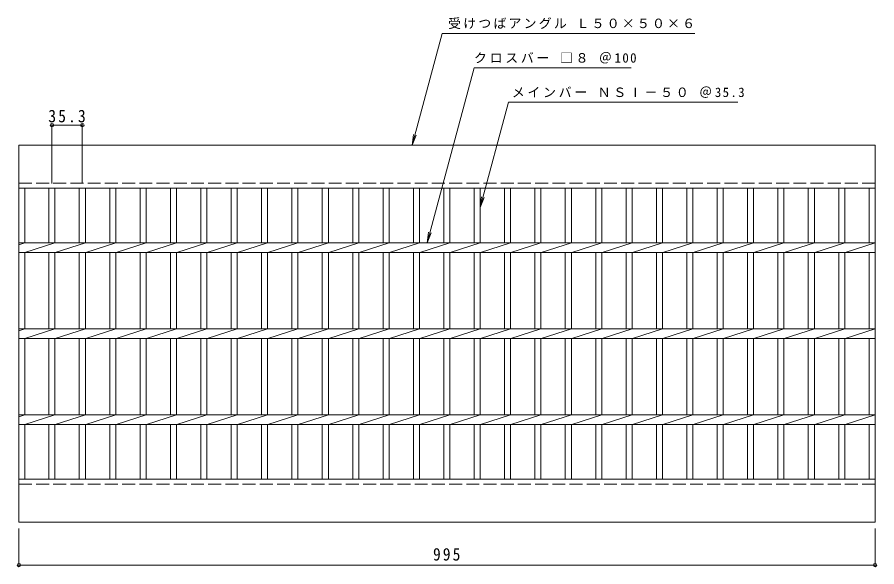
# Model space of a CAD drawing. Units: millimetres, scale not verified. Extents: x -904 to 933, y -680 to 657.
# Drawn here: x -904 to 95, y 18 to 657 of the extents above; entities that cross this region are included whole.
import ezdxf

# ---------------------------------------------------------------- set-up
doc = ezdxf.new("R2010")
doc.units = ezdxf.units.MM
doc.header["$LTSCALE"] = 5
doc.header["$PDMODE"] = 32
doc.header["$PDSIZE"] = 4
doc.linetypes.add('DASHED3', pattern=[4, 3, -1])
for name, color, linetype, lineweight in [('B-1', 2, 'Continuous', 9), ('B-2', 3, 'Continuous', 9), ('B-4', 7, 'Continuous', 9)]:
    doc.layers.add(name, color=color, linetype=linetype, lineweight=lineweight)
doc.styles.add('ＭＳ ゴシック', font='')
doc.styles.get('ＭＳ ゴシック').set_extended_font_data('MS Gothic')

msp = doc.modelspace()

# ---------------------------------------------------------------- linework, layer by layer
at = {"layer": 'B-1'}
for p, q in [((-901.931, 458.276), (-901.931, 508.276)), ((93.07, 508.276), (-901.931, 508.276)), ((93.07, 458.276), (93.07, 508.276)), ((-901.931, 458.276), (93.07, 458.276)), ((-901.931, 120.277), (93.07, 120.277)), ((-901.931, 120.277), (-901.931, 70.277)), ((93.07, 120.277), (93.07, 70.277)), ((93.07, 70.277), (-901.931, 70.277))]:
    msp.add_line(p, q, dxfattribs=at)
at = {"layer": 'B-1', "linetype": 'DASHED3'}
for p, q in [((-901.931, 464.276), (93.07, 464.276)), ((-901.931, 114.276), (93.07, 114.276))]:
    msp.add_line(p, q, dxfattribs=at)
at = {"layer": 'B-2'}
for p, q in [((-901.931, 458.276), (-901.931, 120.277)), ((-894.93, 394.777), (-894.93, 458.276)), ((-867.03, 458.276), (-867.03, 394.777)), ((-860.03, 458.276), (-860.03, 394.777)), ((-831.73, 458.276), (-831.73, 394.777)), ((-824.73, 458.276), (-824.73, 394.777)), ((-796.43, 458.276), (-796.43, 394.777)), ((-789.43, 458.276), (-789.43, 394.777)), ((-761.13, 458.276), (-761.13, 394.777)), ((-754.13, 458.276), (-754.13, 394.777)), ((-725.83, 458.276), (-725.83, 394.777)), ((-718.83, 458.276), (-718.83, 394.777)), ((-690.53, 458.276), (-690.53, 394.777)), ((-683.53, 458.276), (-683.53, 394.777)), ((-655.23, 458.276), (-655.23, 394.777)), ((-648.23, 458.276), (-648.23, 394.777)), ((-619.93, 458.276), (-619.93, 394.777)), ((-612.93, 458.276), (-612.93, 394.777)), ((-584.63, 458.276), (-584.63, 394.777)), ((-577.63, 458.276), (-577.63, 394.777)), ((-549.33, 458.276), (-549.33, 394.777)), ((-542.33, 458.276), (-542.33, 394.777)), ((-514.03, 458.276), (-514.03, 394.777)), ((-507.03, 458.276), (-507.03, 394.777)), ((-478.731, 458.276), (-478.731, 394.777)), ((-471.73, 458.276), (-471.73, 394.777)), ((-443.43, 458.276), (-443.43, 394.777)), ((-436.43, 458.276), (-436.43, 394.777)), ((-408.13, 458.276), (-408.13, 394.777)), ((-401.13, 458.276), (-401.13, 394.777)), ((-372.83, 458.276), (-372.83, 394.777)), ((-365.831, 458.276), (-365.831, 394.777)), ((-337.53, 458.276), (-337.53, 394.777)), ((-330.53, 458.276), (-330.53, 394.777)), ((-302.231, 458.276), (-302.231, 394.777)), ((-295.231, 458.276), (-295.231, 394.777)), ((-266.93, 458.276), (-266.93, 394.777)), ((-259.931, 458.276), (-259.931, 394.777)), ((-231.63, 458.276), (-231.63, 394.777)), ((-224.63, 458.276), (-224.63, 394.777)), ((-196.331, 458.276), (-196.331, 394.777)), ((-189.331, 458.276), (-189.331, 394.777)), ((-161.03, 458.276), (-161.03, 394.777)), ((-154.031, 458.276), (-154.031, 394.777)), ((-125.73, 458.276), (-125.73, 394.777)), ((-118.73, 458.276), (-118.73, 394.777)), ((-90.431, 458.276), (-90.431, 394.777)), ((-83.431, 458.276), (-83.431, 394.777)), ((-55.13, 458.276), (-55.13, 394.777)), ((-48.131, 458.276), (-48.131, 394.777)), ((-19.83, 458.276), (-19.83, 394.777)), ((-12.83, 458.276), (-12.83, 394.777)), ((15.469, 458.276), (15.469, 394.777)), ((22.469, 458.276), (22.469, 394.777)), ((50.77, 458.276), (50.77, 394.777)), ((57.769, 458.276), (57.769, 394.777)), ((86.07, 458.276), (86.07, 394.777)), ((93.07, 458.276), (93.07, 120.277)), ((-901.931, 394.777), (93.07, 394.777)), ((-901.931, 392.57), (-894.93, 394.777)), ((-894.93, 383.777), (-860.03, 394.777)), ((-859.63, 383.777), (-824.73, 394.777)), ((-824.33, 383.777), (-789.431, 394.777)), ((-789.03, 383.777), (-754.13, 394.777)), ((-753.73, 383.777), (-718.83, 394.777)), ((-718.43, 383.777), (-683.531, 394.777)), ((-683.13, 383.777), (-648.23, 394.777)), ((-647.83, 383.777), (-612.93, 394.777)), ((-612.53, 383.777), (-577.63, 394.777)), ((-577.23, 383.777), (-542.33, 394.777)), ((-541.93, 383.777), (-507.03, 394.777)), ((-506.63, 383.777), (-471.73, 394.777)), ((-471.33, 383.777), (-436.43, 394.777)), ((-436.03, 383.777), (-401.131, 394.777)), ((-400.73, 383.777), (-365.831, 394.777)), ((-365.43, 383.777), (-330.53, 394.777)), ((-330.131, 383.777), (-295.231, 394.777)), ((-294.83, 383.777), (-259.931, 394.777)), ((-259.531, 383.777), (-224.631, 394.777)), ((-224.231, 383.777), (-189.331, 394.777)), ((-188.93, 383.777), (-154.031, 394.777)), ((-153.631, 383.777), (-118.731, 394.777)), ((-118.33, 383.777), (-83.431, 394.777)), ((-83.03, 383.777), (-48.131, 394.777)), ((-47.731, 383.777), (-12.831, 394.777)), ((-12.43, 383.777), (22.469, 394.777)), ((22.87, 383.777), (57.769, 394.777)), ((58.169, 383.777), (93.069, 394.777)), ((-901.931, 383.777), (93.07, 383.777)), ((-894.93, 294.776), (-894.93, 383.777)), ((-867.03, 383.777), (-867.03, 294.776)), ((-860.03, 383.777), (-860.03, 294.776)), ((-831.73, 383.777), (-831.73, 294.776)), ((-824.73, 383.777), (-824.73, 294.776)), ((-796.43, 383.777), (-796.43, 294.776)), ((-789.43, 383.777), (-789.43, 294.776)), ((-761.13, 383.777), (-761.13, 294.776)), ((-754.13, 383.777), (-754.13, 294.776)), ((-725.83, 383.777), (-725.83, 294.776)), ((-718.83, 383.777), (-718.83, 294.776)), ((-690.53, 383.777), (-690.53, 294.776)), ((-683.53, 383.777), (-683.53, 294.776)), ((-655.23, 383.777), (-655.23, 294.776)), ((-648.23, 383.777), (-648.23, 294.776)), ((-619.93, 383.777), (-619.93, 294.776)), ((-612.93, 383.777), (-612.93, 294.776)), ((-584.63, 383.777), (-584.63, 294.776)), ((-577.63, 383.777), (-577.63, 294.776)), ((-549.33, 383.777), (-549.33, 294.776)), ((-542.33, 383.777), (-542.33, 294.776)), ((-514.03, 383.777), (-514.03, 294.776)), ((-507.03, 383.777), (-507.03, 294.776)), ((-478.731, 383.777), (-478.731, 294.776)), ((-471.73, 383.777), (-471.73, 294.776)), ((-443.43, 383.777), (-443.43, 294.776)), ((-436.43, 383.777), (-436.43, 294.776)), ((-408.13, 383.777), (-408.13, 294.776)), ((-401.13, 383.777), (-401.13, 294.776)), ((-372.83, 383.777), (-372.83, 294.776)), ((-365.831, 383.777), (-365.831, 294.776)), ((-337.53, 383.777), (-337.53, 294.776)), ((-330.53, 383.777), (-330.53, 294.776)), ((-302.231, 383.777), (-302.231, 294.776)), ((-295.231, 383.777), (-295.231, 294.776)), ((-266.93, 383.777), (-266.93, 294.776)), ((-259.931, 383.777), (-259.931, 294.776)), ((-231.63, 383.777), (-231.63, 294.776)), ((-224.63, 383.777), (-224.63, 294.776)), ((-196.331, 383.777), (-196.331, 294.776)), ((-189.331, 383.777), (-189.331, 294.776)), ((-161.03, 383.777), (-161.03, 294.776)), ((-154.031, 383.777), (-154.031, 294.776)), ((-125.73, 383.777), (-125.73, 294.776)), ((-118.73, 383.777), (-118.73, 294.776)), ((-90.431, 383.777), (-90.431, 294.776)), ((-83.431, 383.777), (-83.431, 294.776)), ((-55.13, 383.777), (-55.13, 294.776)), ((-48.131, 383.777), (-48.131, 294.776)), ((-19.83, 383.777), (-19.83, 294.776)), ((-12.83, 383.777), (-12.83, 294.776)), ((15.469, 383.777), (15.469, 294.776)), ((22.469, 383.777), (22.469, 294.776)), ((50.77, 383.777), (50.77, 294.776)), ((57.769, 383.777), (57.769, 294.776)), ((86.07, 383.777), (86.07, 294.776)), ((-901.931, 294.776), (93.07, 294.776)), ((-901.931, 292.57), (-894.93, 294.776)), ((-894.93, 283.777), (-860.03, 294.776)), ((-859.63, 283.777), (-824.73, 294.776)), ((-824.33, 283.777), (-789.431, 294.776)), ((-789.03, 283.777), (-754.13, 294.776)), ((-753.73, 283.777), (-718.83, 294.776)), ((-718.43, 283.777), (-683.531, 294.776)), ((-683.13, 283.777), (-648.23, 294.776)), ((-647.83, 283.777), (-612.93, 294.776)), ((-612.53, 283.777), (-577.63, 294.776)), ((-577.23, 283.777), (-542.33, 294.776)), ((-541.93, 283.777), (-507.03, 294.776)), ((-506.63, 283.777), (-471.73, 294.776)), ((-471.33, 283.777), (-436.43, 294.776)), ((-436.03, 283.777), (-401.131, 294.776)), ((-400.73, 283.777), (-365.831, 294.776)), ((-365.43, 283.777), (-330.53, 294.776)), ((-330.131, 283.777), (-295.231, 294.776)), ((-294.83, 283.777), (-259.931, 294.776)), ((-259.531, 283.777), (-224.631, 294.776)), ((-224.231, 283.777), (-189.331, 294.776)), ((-188.93, 283.777), (-154.031, 294.776)), ((-153.631, 283.777), (-118.731, 294.776)), ((-118.33, 283.777), (-83.431, 294.776)), ((-83.03, 283.777), (-48.131, 294.776)), ((-47.731, 283.777), (-12.831, 294.776)), ((-12.43, 283.777), (22.469, 294.776)), ((22.87, 283.777), (57.769, 294.776)), ((58.169, 283.777), (93.069, 294.776)), ((-901.931, 283.777), (93.07, 283.777)), ((-894.93, 194.776), (-894.93, 283.777)), ((-867.03, 283.777), (-867.03, 194.776)), ((-860.03, 283.777), (-860.03, 194.776)), ((-831.73, 283.777), (-831.73, 194.776)), ((-824.73, 283.777), (-824.73, 194.776)), ((-796.43, 283.777), (-796.43, 194.776)), ((-789.43, 283.777), (-789.43, 194.776)), ((-761.13, 283.777), (-761.13, 194.776)), ((-754.13, 283.777), (-754.13, 194.776)), ((-725.83, 283.777), (-725.83, 194.776)), ((-718.83, 283.777), (-718.83, 194.776)), ((-690.53, 283.777), (-690.53, 194.776)), ((-683.53, 283.777), (-683.53, 194.776)), ((-655.23, 283.777), (-655.23, 194.776)), ((-648.23, 283.777), (-648.23, 194.776)), ((-619.93, 283.777), (-619.93, 194.776)), ((-612.93, 283.777), (-612.93, 194.776)), ((-584.63, 283.777), (-584.63, 194.776)), ((-577.63, 283.777), (-577.63, 194.776)), ((-549.33, 283.777), (-549.33, 194.776)), ((-542.33, 283.777), (-542.33, 194.776)), ((-514.03, 283.777), (-514.03, 194.776)), ((-507.03, 283.777), (-507.03, 194.776)), ((-478.731, 283.777), (-478.731, 194.776)), ((-471.73, 283.777), (-471.73, 194.776)), ((-443.43, 283.777), (-443.43, 194.776)), ((-436.43, 283.777), (-436.43, 194.776)), ((-408.13, 283.777), (-408.13, 194.776)), ((-401.13, 283.777), (-401.13, 194.776)), ((-372.83, 283.777), (-372.83, 194.776)), ((-365.831, 283.777), (-365.831, 194.776)), ((-337.53, 283.777), (-337.53, 194.776)), ((-330.53, 283.777), (-330.53, 194.776)), ((-302.231, 283.777), (-302.231, 194.776)), ((-295.231, 283.777), (-295.231, 194.776)), ((-266.93, 283.777), (-266.93, 194.776)), ((-259.931, 283.777), (-259.931, 194.776)), ((-231.63, 283.777), (-231.63, 194.776)), ((-224.63, 283.777), (-224.63, 194.776)), ((-196.331, 283.777), (-196.331, 194.776)), ((-189.331, 283.777), (-189.331, 194.776)), ((-161.03, 283.777), (-161.03, 194.776)), ((-154.031, 283.777), (-154.031, 194.776)), ((-125.73, 283.777), (-125.73, 194.776)), ((-118.73, 283.777), (-118.73, 194.776)), ((-90.431, 283.777), (-90.431, 194.776)), ((-83.431, 283.777), (-83.431, 194.776)), ((-55.13, 283.777), (-55.13, 194.776)), ((-48.131, 283.777), (-48.131, 194.776)), ((-19.83, 283.777), (-19.83, 194.776)), ((-12.83, 283.777), (-12.83, 194.776)), ((15.469, 283.777), (15.469, 194.776)), ((22.469, 283.777), (22.469, 194.776)), ((50.77, 283.777), (50.77, 194.776)), ((57.769, 283.777), (57.769, 194.776)), ((86.07, 283.777), (86.07, 194.776)), ((-901.931, 194.776), (93.07, 194.776)), ((-901.931, 192.57), (-894.93, 194.776)), ((-894.93, 183.777), (-860.03, 194.776)), ((-859.63, 183.777), (-824.73, 194.776)), ((-824.33, 183.777), (-789.431, 194.776)), ((-789.03, 183.777), (-754.13, 194.776)), ((-753.73, 183.777), (-718.83, 194.776)), ((-718.43, 183.777), (-683.531, 194.776)), ((-683.13, 183.777), (-648.23, 194.776)), ((-647.83, 183.777), (-612.93, 194.776)), ((-612.53, 183.777), (-577.63, 194.776)), ((-577.23, 183.777), (-542.33, 194.776)), ((-541.93, 183.777), (-507.03, 194.776)), ((-506.63, 183.777), (-471.73, 194.776)), ((-471.33, 183.777), (-436.43, 194.776)), ((-436.03, 183.777), (-401.131, 194.776)), ((-400.73, 183.777), (-365.831, 194.776)), ((-365.43, 183.777), (-330.53, 194.776)), ((-330.131, 183.777), (-295.231, 194.776)), ((-294.83, 183.777), (-259.931, 194.776)), ((-259.531, 183.777), (-224.631, 194.776)), ((-224.231, 183.777), (-189.331, 194.776)), ((-188.93, 183.777), (-154.031, 194.776)), ((-153.631, 183.777), (-118.731, 194.776)), ((-118.33, 183.777), (-83.431, 194.776)), ((-83.03, 183.777), (-48.131, 194.776)), ((-47.731, 183.777), (-12.831, 194.776)), ((-12.43, 183.777), (22.469, 194.776)), ((22.87, 183.777), (57.769, 194.776)), ((58.169, 183.777), (93.069, 194.776)), ((-901.931, 183.776), (93.07, 183.776)), ((-894.93, 120.277), (-894.93, 183.776)), ((-867.03, 183.776), (-867.03, 120.277)), ((-860.03, 183.776), (-860.03, 120.277)), ((-831.73, 183.776), (-831.73, 120.277)), ((-824.73, 183.776), (-824.73, 120.277)), ((-796.43, 183.776), (-796.43, 120.277)), ((-789.43, 183.776), (-789.43, 120.277)), ((-761.13, 183.776), (-761.13, 120.277)), ((-754.13, 183.776), (-754.13, 120.277)), ((-725.83, 183.776), (-725.83, 120.277)), ((-718.83, 183.776), (-718.83, 120.277)), ((-690.53, 183.776), (-690.53, 120.277)), ((-683.53, 183.776), (-683.53, 120.277)), ((-655.23, 183.776), (-655.23, 120.277)), ((-648.23, 183.776), (-648.23, 120.277)), ((-619.93, 183.776), (-619.93, 120.277)), ((-612.93, 183.776), (-612.93, 120.277)), ((-584.63, 183.776), (-584.63, 120.277)), ((-577.63, 183.776), (-577.63, 120.277)), ((-549.33, 183.776), (-549.33, 120.277)), ((-542.33, 183.776), (-542.33, 120.277)), ((-514.03, 183.776), (-514.03, 120.277)), ((-507.03, 183.776), (-507.03, 120.277)), ((-478.731, 183.776), (-478.731, 120.277)), ((-471.73, 183.776), (-471.73, 120.277)), ((-443.43, 183.776), (-443.43, 120.277)), ((-436.43, 183.776), (-436.43, 120.277)), ((-408.13, 183.776), (-408.13, 120.277)), ((-401.13, 183.776), (-401.13, 120.277)), ((-372.83, 183.776), (-372.83, 120.277)), ((-365.831, 183.776), (-365.831, 120.277)), ((-337.53, 183.776), (-337.53, 120.277)), ((-330.53, 183.776), (-330.53, 120.277)), ((-302.231, 183.776), (-302.231, 120.277)), ((-295.231, 183.776), (-295.231, 120.277)), ((-266.93, 183.776), (-266.93, 120.277)), ((-259.931, 183.776), (-259.931, 120.277)), ((-231.63, 183.776), (-231.63, 120.277)), ((-224.63, 183.776), (-224.63, 120.277)), ((-196.331, 183.776), (-196.331, 120.277)), ((-189.331, 183.776), (-189.331, 120.277)), ((-161.03, 183.776), (-161.03, 120.277)), ((-154.031, 183.776), (-154.031, 120.277)), ((-125.73, 183.776), (-125.73, 120.277)), ((-118.73, 183.776), (-118.73, 120.277)), ((-90.431, 183.776), (-90.431, 120.277)), ((-83.431, 183.776), (-83.431, 120.277)), ((-55.13, 183.776), (-55.13, 120.277)), ((-48.131, 183.776), (-48.131, 120.277)), ((-19.83, 183.776), (-19.83, 120.277)), ((-12.83, 183.776), (-12.83, 120.277)), ((15.469, 183.776), (15.469, 120.277)), ((22.469, 183.776), (22.469, 120.277)), ((50.77, 183.776), (50.77, 120.277)), ((57.769, 183.776), (57.769, 120.277)), ((86.07, 183.776), (86.07, 120.277))]:
    msp.add_line(p, q, dxfattribs=at)
at = {"layer": 'B-4'}
for p, q in [((-444.925, 508.276), (-410.092, 638.276)), ((-116.297, 638.276), (-410.092, 638.276)), ((-427.493, 394.777), (-372.966, 598.276)), ((-190.214, 598.276), (-372.966, 598.276)), ((-365.831, 435.981), (-333.061, 558.277)), ((-66.585, 558.277), (-333.061, 558.277)), ((-863.53, 463.684), (-863.53, 533.156)), ((-863.53, 531.656), (-828.23, 531.656)), ((-828.23, 463.684), (-828.23, 533.156)), ((-444.925, 508.276), (-443.293, 520.669)), ((-444.925, 508.276), (-440.141, 519.825)), ((-365.831, 435.981), (-364.199, 448.374)), ((-365.831, 435.981), (-361.047, 447.529)), ((-427.493, 394.777), (-425.862, 407.17)), ((-427.493, 394.777), (-422.71, 406.325)), ((-901.931, 62.777), (-901.931, 18.777)), ((93.07, 62.777), (93.07, 18.777)), ((-901.931, 20.277), (93.07, 20.277))]:
    msp.add_line(p, q, dxfattribs=at)
for p in [(-863.53, 531.656), (-828.23, 531.656), (-901.931, 20.277), (93.07, 20.277)]:
    msp.add_point(p, dxfattribs=at)

# ---------------------------------------------------------------- texts
at = {"layer": 'B-4', "char_height": 11, "attachment_point": 7, "style": 'ＭＳ ゴシック'}
for s, insert in [('\\T1.17;受けつばアングル\\~Ｌ５０×５０×６', (-403.13, 643.277)), ('\\T1.21;クロスバー\\~□８\\~＠100', (-373.055, 603.276)), ('\\T1.21;メインバー\\~ＮＳⅠ－５０\\~＠35.3', (-329.136, 563.276))]:
    msp.add_mtext(s, dxfattribs=dict(at, insert=insert))
at = {"layer": 'B-4', "color": 2, "char_height": 14.66, "attachment_point": 7, "style": 'ＭＳ ゴシック'}
for s, insert in [('\\T1.28;\\W0.9;35.3', (-867.755, 534.656)), ('\\T1.27;\\W0.9;995', (-420.68, 25.277))]:
    msp.add_mtext(s, dxfattribs=dict(at, insert=insert))

doc.saveas('drawing.dxf')
